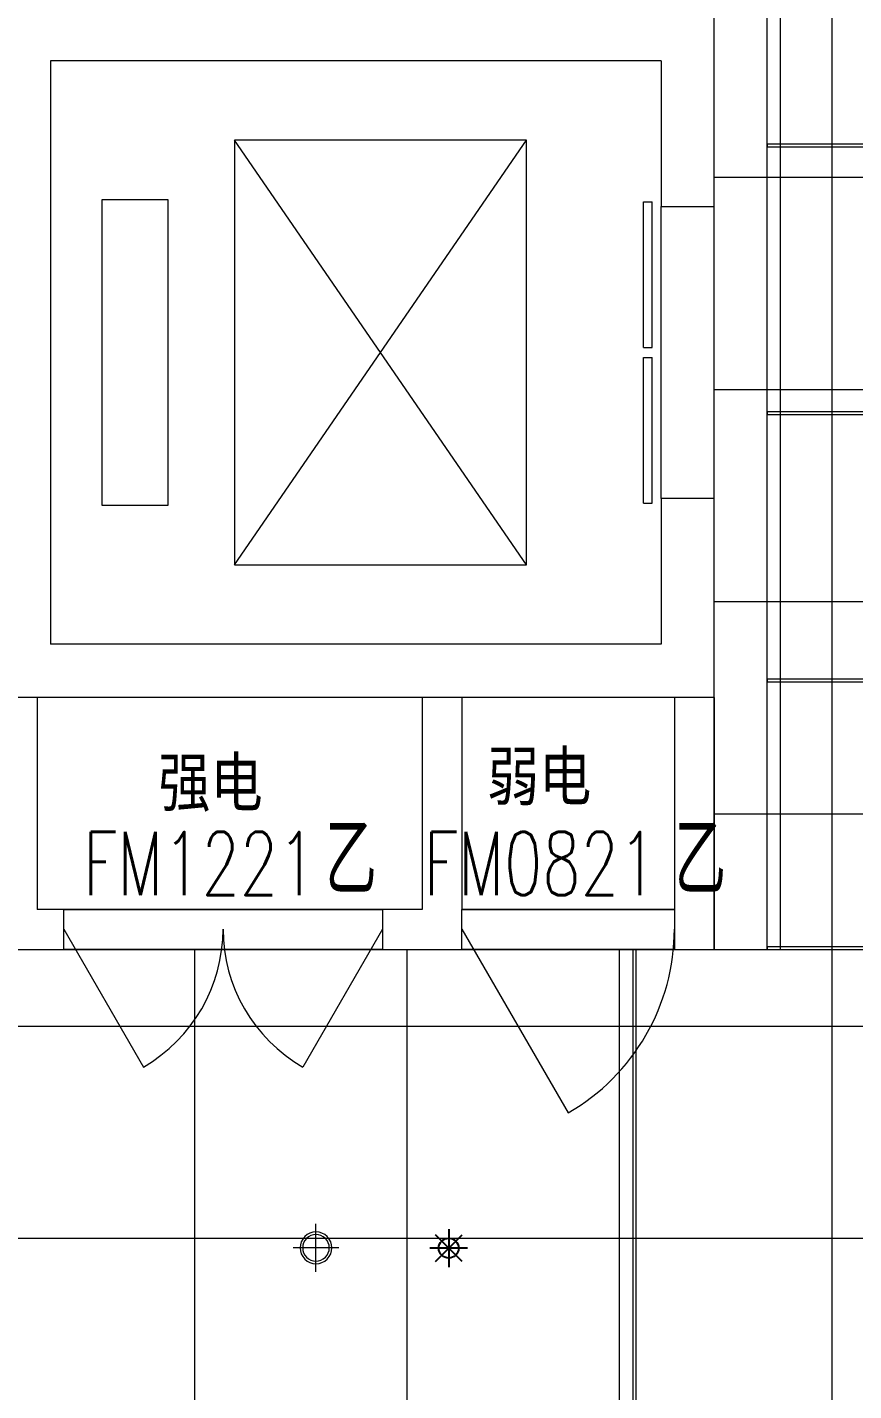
# Model space of a CAD drawing. Header units: millimetres. Extents: x 33621 to 401573, y -91663 to 133135.
# Drawn here: x 237769 to 240882, y -50974 to -45834 of the extents above; entities that cross this region are included whole.
import ezdxf

# ---------------------------------------------------------------- set-up
doc = ezdxf.new("R2010")
doc.units = ezdxf.units.MM
doc.header["$LTSCALE"] = 10
doc.linetypes.add('DASHDOT2', pattern=[0.5, 0.25, -0.125, 0, -0.125])
doc.linetypes.add('DOTE', pattern=[2.42, 2, -0.2, 0.02, -0.2])
doc.layers.get('0').update_dxf_attribs({"color": 253})
for name, color, linetype, lineweight in [('DOOR【门】', 253, 'Continuous', 0), ('DS-4BS-FINISH【墙完成线】', 253, 'Continuous', 0), ('FC-FLOOR【地材分格】', 253, 'Continuous', 0), ('RC-FIN【天花轮廓线】', 253, 'Continuous', 0), ('RC-LIGHT【天花灯具】', 253, 'Continuous', 0), ('RC-LIGHT【灯带】', 253, 'DASHDOT2', 0), ('RC-Modelling【天花造型】', 253, 'Continuous', 0), ('RC-STR【天花细线】', 253, 'Continuous', 0), ('RC-Text【天花文字】', 253, 'Continuous', 0), ('STAIR', 253, 'Continuous', 0), ('WALL', 253, 'Continuous', 0), ('Wall【墙体】', 253, 'Continuous', 0)]:
    doc.layers.add(name, color=color, linetype=linetype, lineweight=lineweight)
doc.layers.add('EQUIP_喷头', color=253, linetype='Continuous')
doc.styles.add('_TCH_WINDOW', font='SIMPLEX', dxfattribs={"bigfont": 'GBCBIG'})
doc.styles.add('XZC', font='SIMPLEX.SHX', dxfattribs={"width": 0.7, "bigfont": 'hztxt.shx'})
doc.styles.add('文字', font='')
doc.styles.get('文字').set_extended_font_data('SimSun')
doc.linetypes.add('LED_LINE', pattern='A,12.7,-5.08,["LED",XZC,S=2.54,R=0,X=-2.54,Y=-1.27],-6.35', length=24.13)

# ---------------------------------------------------------------- blocks, each defined once
blk = doc.blocks.new('$TCHSYS$LDOR22D')
for p, q in [((-0.5167, 0.8333), (-0.0167, 0.8333)), ((-0.5167, 0.8333), (-0.5167, 0.6667)), ((-0.0167, 0.8333), (-0.0167, 0.6667)), ((0.0167, 0.8333), (0.0167, 0.6667)), ((0.0167, 0.8333), (0.5167, 0.8333)), ((0.5167, 0.8333), (0.5167, 0.6667)), ((-0.5167, 0.6667), (-0.0167, 0.6667)), ((0.0167, 0.6667), (0.5167, 0.6667)), ((-0.5, 0.5), (0.5, 0.5))]:
    blk.add_line(p, q)
blk = doc.blocks.new('$DorLib2D$00000214')
at = {"color": 0}
blk.add_line((0.5, 0), (0, 0.866), dxfattribs=at)
blk.add_arc((0.5, 0), 1, 120, 180, dxfattribs=at)
blk = doc.blocks.new('$DorLib2D$00000215')
at = {"color": 0}
for p, q in [((-0.5, 0), (-0.25, 0.433)), ((0.5, 0), (0.25, 0.433))]:
    blk.add_line(p, q, dxfattribs=at)
for centre, start, end in [((-0.5, 0), 0, 60), ((0.5, 0), 120, 180)]:
    blk.add_arc(centre, 0.5, start, end, dxfattribs=at)
blk = doc.blocks.new('ZL_0603185999')
at = {"layer": 'RC-FIN【天花轮廓线】'}
blk.add_lwpolyline([(1612.5, -6100), (1412.5, -6100), (1412.5, -50)], dxfattribs=at)
at = {"layer": 'RC-LIGHT【灯带】', "linetype": 'LED_LINE', "ltscale": 0.015}
blk.add_lwpolyline([(1362.5, -6100), (1362.5, -50)], dxfattribs=at)
at = {"layer": 'RC-STR【天花细线】'}
for points in [[(1412.5, -3075), (-932.5, -3075), (-932.5, -3065), (1412.5, -3065)], [(1412.5, -4083.3), (-932.5, -4083.3), (-932.5, -4073.3), (1412.5, -4073.3)], [(1412.5, -5091.7), (-932.5, -5091.7), (-932.5, -5081.7), (1412.5, -5081.7)], [(1412.5, -6100), (-1612.5, -6100), (-1612.5, -6090), (1412.5, -6090)]]:
    blk.add_lwpolyline(points, close=True, dxfattribs=at)
blk = doc.blocks.new('圆形筒灯')
at = {"color": 251, "linetype": 'DOTE', "ltscale": 43.504693}
blk.add_line((0, 90.6), (0, -90.6), dxfattribs=at)
at = {"color": 251, "linetype": 'DOTE', "ltscale": 41.297046}
blk.add_line((86, 0), (-86, 0), dxfattribs=at)
blk.add_ellipse((0, 0), major_axis=(-42.4, 42.4), ratio=1, start_param=2.355868237233172, end_param=8.639053544412757)
at = {"color": 251}
blk.add_ellipse((0, 0), major_axis=(35.4, 35.4), ratio=1, start_param=5.49871431692557, end_param=11.78189962410516, dxfattribs=at)
blk = doc.blocks.new('$TwtSys$00000125')
at = {"color": 9}
for p, q in [((0, 0.57), (0, -0.57)), ((0.57, 0), (-0.57, 0)), ((0.403, -0.403), (-0.403, 0.403)), ((-0.403, -0.403), (0.403, 0.403))]:
    blk.add_line(p, q, dxfattribs=at)
at = {"color": 8}
blk.add_circle((0, 0), 0.3, dxfattribs=at)

msp = doc.modelspace()

# ---------------------------------------------------------------- hatches: boundary and pattern name
at = {"layer": 'FC-FLOOR【地材分格】'}
h = msp.add_hatch(dxfattribs=at)
h.set_pattern_fill('_USER', color=256, scale=800, double=1, pattern_type=0)
h.set_pattern_definition([(0, (0, 0), (0, 800), []), (90, (0, 0), (-800, 5e-14), [])])
h.paths.add_polyline_path([(261356.7, -49309.4), (261356.7, -51560.6), (254756.7, -51560.6), (254756.7, -51110.6), (254156.7, -51110.6), (254156.7, -51560.6), (247556.7, -51560.6), (247556.7, -51110.6), (246956.7, -51110.6), (246956.7, -51560.6), (240356.7, -51560.6), (240356.7, -51110.6), (239756.7, -51110.6), (239756.7, -51560.6), (233156.7, -51560.6), (233156.7, -51110.6), (232931.7, -51110.6), (232931.7, -49310.6), (240356.7, -49310.6), (240356.7, -43010.6), (243581.7, -43010.5), (243581.7, -49310.6)])

# ---------------------------------------------------------------- linework, layer by layer
at = {"layer": 'DOOR【门】'}
for p, q in [((239106.7, -49160.6), (237906.7, -49160.6)), ((240206.7, -49160.6), (239406.7, -49160.6)), ((239106.7, -49310.6), (237906.7, -49310.6)), ((240206.7, -49310.6), (239406.7, -49310.6))]:
    msp.add_line(p, q, dxfattribs=at)
at = {"layer": 'DS-4BS-FINISH【墙完成线】'}
msp.add_lwpolyline([(261356.7, -49309.4), (261356.7, -51560.6), (254756.7, -51560.6), (254756.7, -51110.6), (254156.7, -51110.6), (254156.7, -51560.6), (247556.7, -51560.6), (247556.7, -51110.6), (246956.7, -51110.6), (246956.7, -51560.6), (240356.7, -51560.6), (240356.7, -51110.6), (239756.7, -51110.6), (239756.7, -51560.6), (233156.7, -51560.6), (233156.7, -51110.6), (232931.7, -51110.6), (232931.7, -49310.6), (240356.7, -49310.6), (240356.7, -43010.6), (243581.7, -43010.5), (243581.7, -49310.6), (261356.7, -49309.4)], dxfattribs=at)
at = {"layer": 'RC-FIN【天花轮廓线】'}
for points in [[(237906.7, -49160.6), (239106.7, -49160.6), (239106.7, -49310.6), (237906.7, -49310.6)], [(239406.7, -49160.6), (240206.7, -49160.6), (240206.7, -49310.6), (239406.7, -49310.6)]]:
    msp.add_lwpolyline(points, close=True, dxfattribs=at)
at = {"layer": 'RC-STR【天花细线】'}
msp.add_lwpolyline([(240051.7, -49310.6), (240061.7, -49310.6), (240061.7, -51110.6), (240051.7, -51110.6)], close=True, dxfattribs=at)
at = {"layer": 'STAIR'}
for p, q in [((239649.5, -47860.6), (238549.5, -46260.6)), ((238549.5, -47860.6), (239649.5, -46260.6)), ((238549.5, -46260.6), (238549.5, -47860.6)), ((239649.5, -46260.6), (238549.5, -46260.6)), ((239649.5, -47860.6), (239649.5, -46260.6)), ((238049.5, -46485.6), (238049.5, -47635.6)), ((238299.5, -46485.6), (238049.5, -46485.6)), ((238299.5, -47635.6), (238299.5, -46485.6)), ((238049.5, -47635.6), (238299.5, -47635.6)), ((238549.5, -47860.6), (239649.5, -47860.6))]:
    msp.add_line(p, q, dxfattribs=at)
at = {"layer": 'WALL'}
for p, q in [((240356.7, -46510.6), (240356.7, -45760.6)), ((240156.7, -45960.6), (237856.7, -45960.6)), ((237856.7, -45960.6), (237856.7, -48160.6)), ((240156.7, -45960.6), (240156.7, -46510.6)), ((240156.7, -46510.6), (240356.7, -46510.6)), ((240356.7, -47610.6), (240156.7, -47610.6)), ((240156.7, -47610.6), (240156.7, -48160.6)), ((240356.7, -48360.6), (240356.7, -47610.6)), ((240156.7, -48160.6), (237856.7, -48160.6)), ((240356.7, -48360.6), (237656.7, -48360.6))]:
    msp.add_line(p, q, dxfattribs=at)
at = {"layer": 'Wall【墙体】', "color": 9}
for p, q in [((237806.7, -48360.6), (237656.7, -48360.6)), ((237806.7, -48360.6), (237806.7, -49160.6)), ((239256.7, -48360.6), (239256.7, -49160.6)), ((239406.7, -48360.6), (239256.7, -48360.6)), ((239406.7, -48360.6), (239406.7, -49160.6)), ((240206.7, -48360.6), (240206.7, -49160.6)), ((240356.7, -48360.6), (240206.7, -48360.6)), ((240356.7, -48360.6), (240356.7, -49310.6)), ((237906.7, -49160.6), (237806.7, -49160.6)), ((237906.7, -49310.6), (237906.7, -49160.6)), ((239256.7, -49160.6), (239106.7, -49160.6)), ((239106.7, -49160.6), (239106.7, -49310.6)), ((239406.7, -49310.6), (239406.7, -49160.6)), ((240206.7, -49160.6), (240206.7, -49310.6)), ((237656.7, -49310.6), (237906.7, -49310.6)), ((239106.7, -49310.6), (239331.7, -49310.6)), ((239331.7, -49310.6), (239406.7, -49310.6)), ((240206.7, -49310.6), (240356.7, -49310.6))]:
    msp.add_line(p, q, dxfattribs=at)

# ---------------------------------------------------------------- block references
at = {"layer": 'DOOR【门】'}
for name, p, xscale, yscale, zscale, rotation in [('$TCHSYS$LDOR22D', (240256.7, -47060.6), -1100, -200, -1100, 270), ('$DorLib2D$00000215', (238506.7, -49234.4), 1200, 1200, 1200, 180), ('$DorLib2D$00000214', (239806.7, -49234.4), 800, 800, 800, 180)]:
    msp.add_blockref(name, p, dxfattribs=dict(at, xscale=xscale, yscale=yscale, zscale=zscale, rotation=rotation))
at = {"layer": 'EQUIP_喷头', "xscale": 125, "yscale": 125, "zscale": 125}
msp.add_blockref('$TwtSys$00000125', (239356.7, -50436.7), dxfattribs=at)
at = {"layer": 'RC-LIGHT【天花灯具】', "xscale": -1, "rotation": 180}
msp.add_blockref('圆形筒灯', (238856.7, -50435.6), dxfattribs=at)
at = {"layer": 'RC-Modelling【天花造型】', "xscale": -1}
msp.add_blockref('ZL_0603185999', (241969.2, -43210.6), dxfattribs=at)

# ---------------------------------------------------------------- texts
at = {"layer": 'DOOR【门】', "style": '_TCH_WINDOW', "width": 0.705882}
for s, p in [('FM1221', (237979.2, -49105.6)), ('FM0821', (239263.2, -49105.6))]:
    msp.add_text(s, height=238, dxfattribs=at).set_placement(p)
at = {"layer": 'DOOR【门】', "style": '_TCH_WINDOW'}
for p in [(238891.2, -49105.6), (240207.2, -49105.6)]:
    msp.add_text('乙', height=270.1, dxfattribs=at).set_placement(p)
at = {"layer": 'RC-Text【天花文字】', "style": '文字', "width": 0.8}
for s, p in [('强电', (238263, -48770.3)), ('弱电', (239500.8, -48747.7))]:
    msp.add_text(s, height=180, dxfattribs=at).set_placement(p)

doc.saveas('drawing.dxf')
